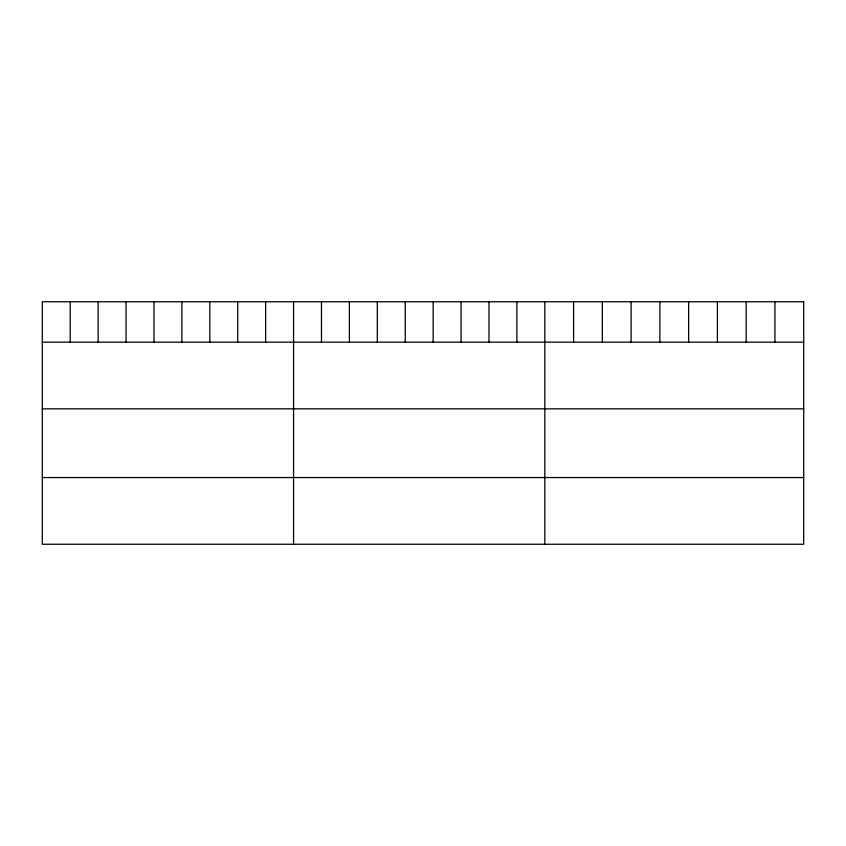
<?xml version="1.0" encoding="UTF-8"?>
<svg xmlns="http://www.w3.org/2000/svg" width="846" height="846" viewBox="0 0 846 846"><rect width="100%" height="100%" fill="white"/><g stroke="black" fill="none" stroke-linecap="round" stroke-linejoin="round"><path stroke-width="1.27" d="M42.3 342.154L803.7 342.154M42.3 408.84L803.7 408.84M42.3 477.556L803.7 477.556M774.936 301.747L774.936 342.154M746.172 301.747L746.172 342.154M717.408 301.747L717.408 342.154M688.644 301.747L688.644 342.154M659.88 301.747L659.88 342.154M631.116 301.747L631.116 342.154M602.352 301.747L602.352 342.154M573.588 301.747L573.588 342.154M544.824 301.747L544.824 544.253M516.906 301.747L516.906 342.154M488.988 301.747L488.988 342.154M461.07 301.747L461.07 342.154M433.152 301.747L433.152 342.154M405.234 301.747L405.234 342.154M377.316 301.747L377.316 342.154M349.398 301.747L349.398 342.154M321.48 301.747L321.48 342.154M293.562 301.747L293.562 544.253M265.644 301.747L265.644 342.154M237.726 301.747L237.726 342.154M209.808 301.747L209.808 342.154M181.89 301.747L181.89 342.154M153.972 301.747L153.972 342.154M126.054 301.747L126.054 342.154M98.136 301.747L98.136 342.154M70.218 301.747L70.218 342.154M803.7 301.747L42.3 301.747L42.3 544.253L803.7 544.253L803.7 301.747"/></g></svg>
